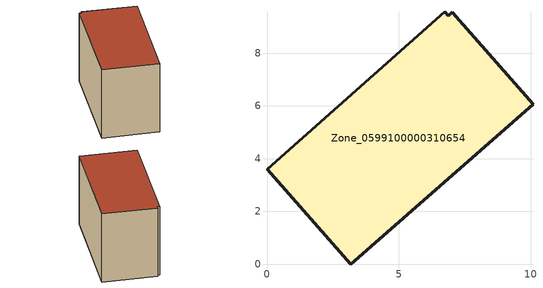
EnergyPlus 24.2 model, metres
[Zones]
Zone_0599100000310654
 floor ground (C_G): 6.88,9.42 7.03,9.56 10.09,6.06 3.17,0 0,3.6 6.74,9.57 z0
 wall outside (C_F): 3.17,0 10.09,6.06 7.03,9.56 6.88,9.42 6.74,9.57 0,3.6 3.17,0 z0:6.47
 roof outside (C_R): 7.03,9.56 6.88,9.42 6.74,9.57 0,3.6 3.17,0 10.09,6.06 z6.47
[BUILDING]
Pand.0599100000310654: North Axis=0; Terrain=City; Loads Convergence Tolerance Value=0.04; Temperature Convergence Tolerance Value=0.4; Solar Distribution=FullExterior; Maximum Number of Warmup Days=25; Minimum Number of Warmup Days=1
[Site:Location]
Rotterdam.The.Hague.AP_ZH_NLD Design_Conditions: Latitude=51.96; Longitude=4.45; Time Zone=1; Elevation=-4.5
[SITE:GROUNDTEMPERATURE:BUILDINGSURFACE]
18, 18, 18, 18, 18, 18, 18, 18, 18, 18, 18, 18
[MATERIAL] Thermal Absorptance=0.9; Solar Absorptance=0.7; Visible Absorptance=0.7
Name | Roughness | Thickness | Conductivity | Density | Specific Heat
G.TC.1946 | MediumSmooth | 0.15 | 1 | 540 | 1210
F.TC.1946 | Rough | 0.3 | 0.857143 | 1920 | 840
R.TC.1946 | MediumRough | 0.2 | 0.909091 | 1500 | 1000
[CONSTRUCTION]
C_G: G.TC.1946
C_F: F.TC.1946
C_R: R.TC.1946
[ZONE]
Zone_0599100000310654: Type=1; Multiplier=1; Ceiling Height=Autocalculate; Volume=Autocalculate; Floor Area=autocalculate; Part of Total Floor Area=Yes
[ZONEINFILTRATION:DESIGNFLOWRATE]
Infil_Zone_0599100000310654: Zone or ZoneList or Space or SpaceList=Zone_0599100000310654; Schedule=AlwaysOn; Design Flow Rate Calculation Method=Flow/Area; Flow Rate per Floor Area=0.003; Constant Term Coefficient=1; Temperature Term Coefficient=0; Velocity Term Coefficient=0; Velocity Squared Term Coefficient=0
[HVACTEMPLATE:ZONE:IDEALLOADSAIRSYSTEM]
Zone_0599100000310654: Maximum Heating Supply Air Temperature=50; Minimum Cooling Supply Air Temperature=13; Maximum Heating Supply Air Humidity Ratio=0.0156; Minimum Cooling Supply Air Humidity Ratio=0.0077; Heating Limit=NoLimit; Cooling Limit=NoLimit; Dehumidification Control Type=ConstantSensibleHeatRatio; Cooling Sensible Heat Ratio=0.7; Dehumidification Setpoint=60; Humidification Control Type=None; Humidification Setpoint=30; Outdoor Air Method=None; Outdoor Air Flow Rate per Person=0.00944; Outdoor Air Flow Rate per Zone Floor Area=0; Outdoor Air Flow Rate per Zone=0; Demand Controlled Ventilation Type=None; Outdoor Air Economizer Type=NoEconomizer; Heat Recovery Type=None; Sensible Heat Recovery Effectiveness=0.7; Latent Heat Recovery Effectiveness=0.65
[ZONECONTROL:THERMOSTAT]
ThermostatControl_Zone_0599100000310654: Zone or ZoneList=Zone_0599100000310654; Control Type Schedule=DualSetpointControlType; Control 1=Thermostat_Zone_0599100000310654; Temperature Difference Between Cutout And Setpoint=0
[THERMOSTATSETPOINT:DUALSETPOINT]
Thermostat_Zone_0599100000310654: Heating Setpoint Temperature Schedule=HeatingSetpoint_Zone_0599100000310654; Cooling Setpoint Temperature Schedule=CoolingSetpoint_Zone_0599100000310654
[SCHEDULE:COMPACT]
HeatingSetpoint_Zone_0599100000310654: Through: 12/31, For: AllDays, Until: 24:00, 21
CoolingSetpoint_Zone_0599100000310654: Through: 12/31, For: AllDays, Until: 24:00, 24
DualSetpointControlType: Through: 12/31, For: AllDays, Until: 24:00, 4
AlwaysOn: Through: 12/31, For: AllDays, Until: 24:00, 1
